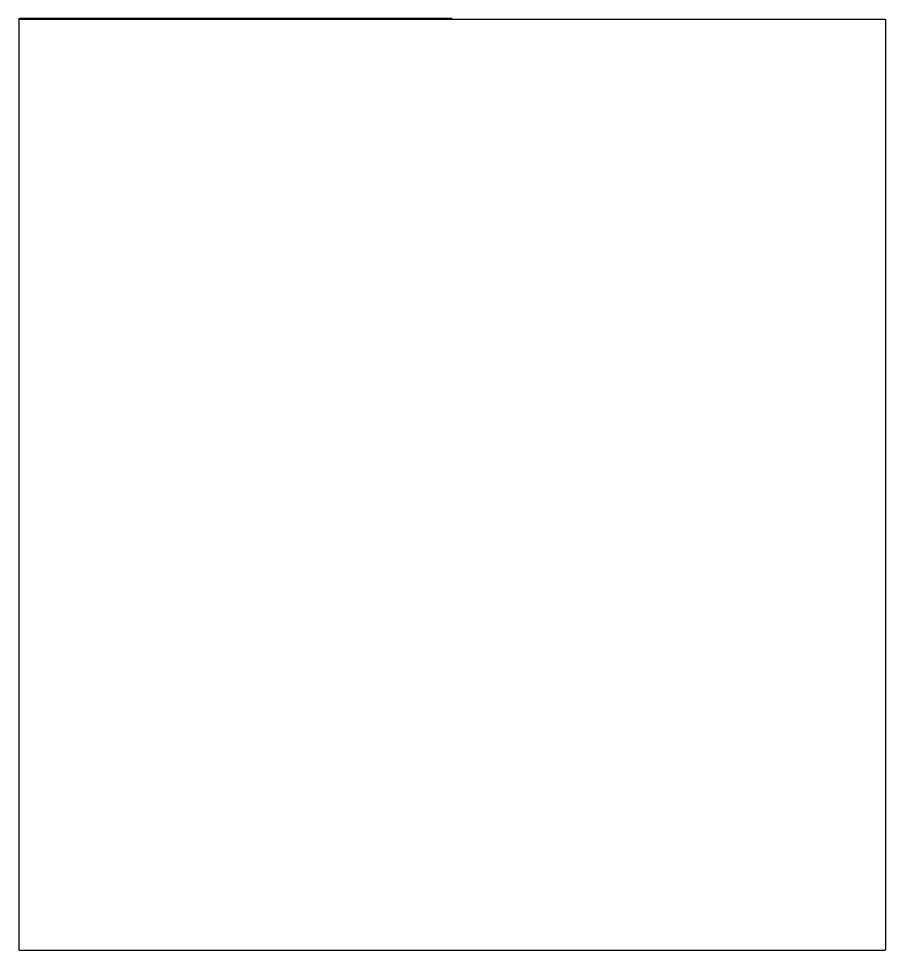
# Model space of a CAD drawing. Header units: millimetres. Extents: x -185 to 185, y -199 to 199.
import ezdxf

# ---------------------------------------------------------------- set-up
doc = ezdxf.new("R2010")
doc.units = ezdxf.units.MM
doc.layers.get('0').update_dxf_attribs({"linetype": 'CONTINUOUS'})

msp = doc.modelspace()

# ---------------------------------------------------------------- linework, layer by layer
msp.add_line((0, 199.3), (-184.93, 199.3))
msp.add_lwpolyline([(185.23, 198.8), (185.23, -198.8, -0.414214), (184.93, -199.1), (-184.93, -199.1, -0.414214), (-185.23, -198.8), (-185.23, 198.8, -0.414214), (-184.93, 199.1), (184.93, 199.1, -0.414214)], format="xyb", close=True)
msp.add_arc((-184.93, 198.8), 0.5, 90, 180)

doc.saveas('drawing.dxf')
